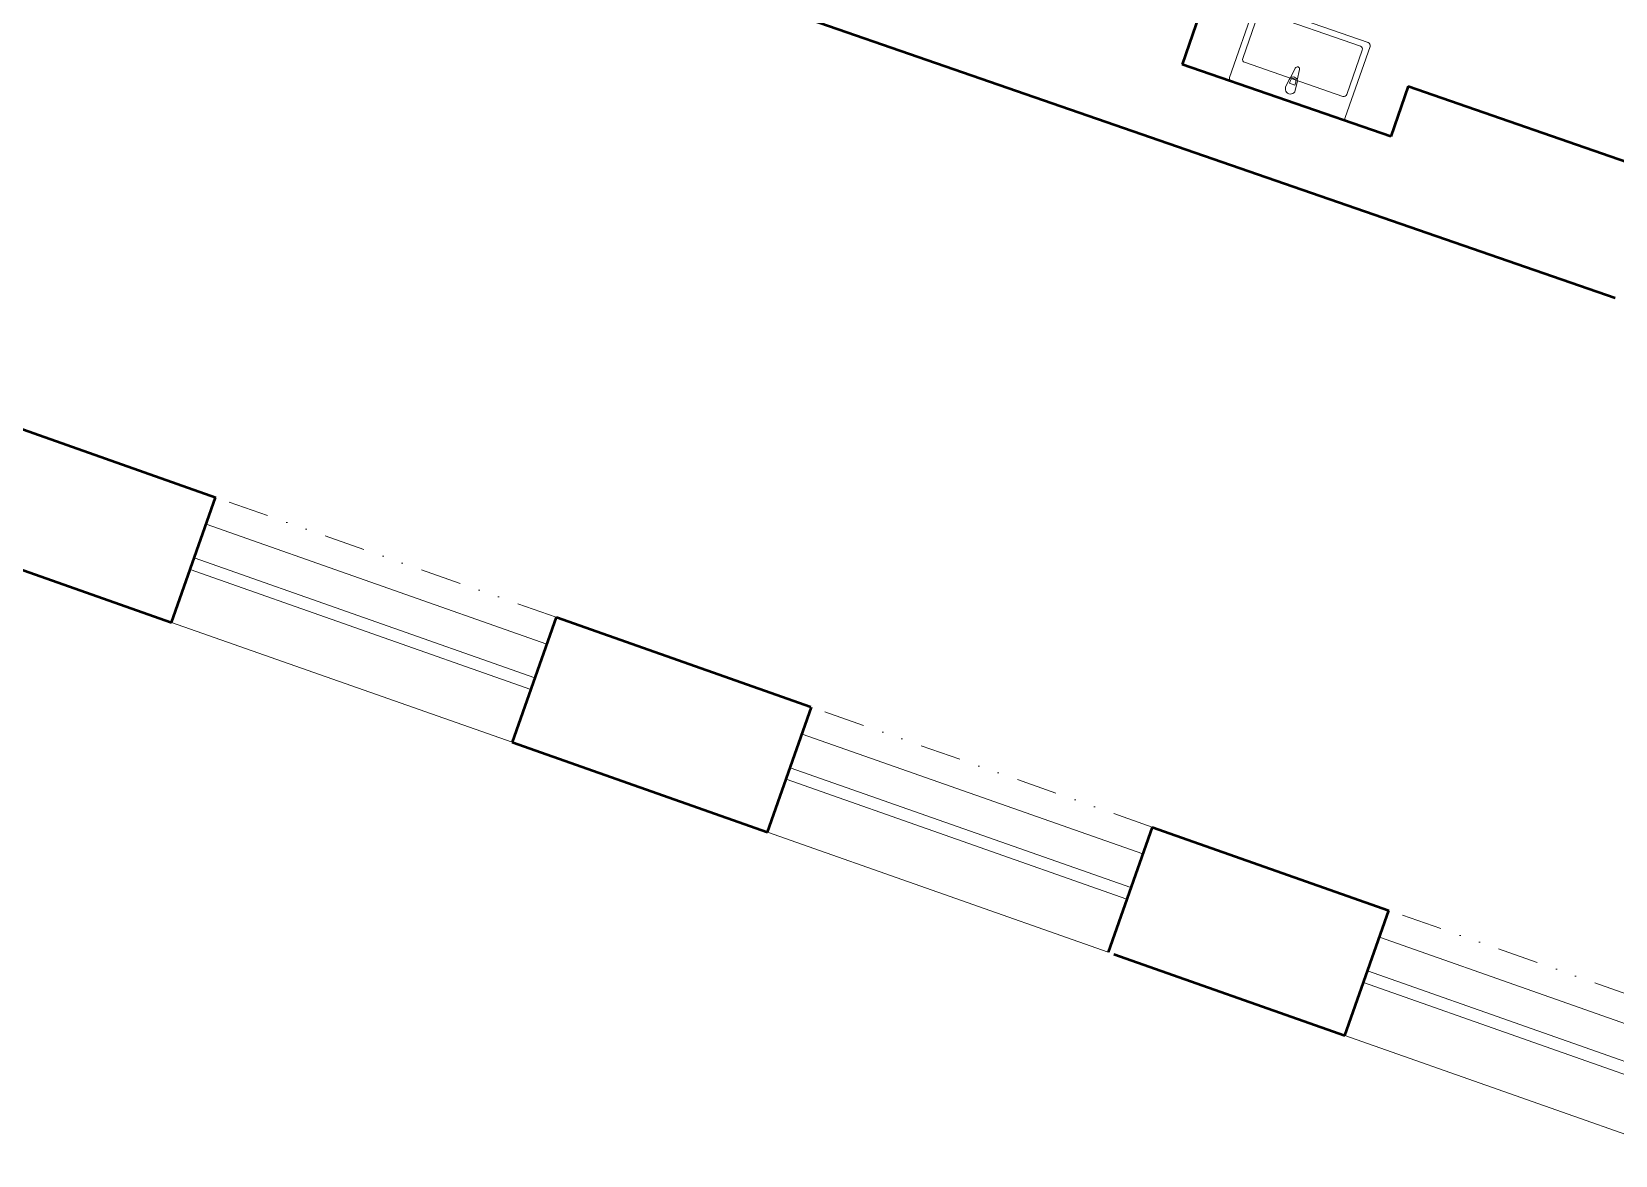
# Model space of a CAD drawing. Header units: millimetres. Extents: x 89194 to 559352, y -753138 to -204019.
# Drawn here: x 354705 to 362466, y -488946 to -483437 of the extents above; entities that cross this region are included whole.
import ezdxf

# ---------------------------------------------------------------- set-up
doc = ezdxf.new("R2010")
doc.units = ezdxf.units.MM
doc.header["$LTSCALE"] = 400
doc.linetypes.add('DIVIDE', pattern=[1.25, 0.5, -0.25, 0, -0.25, 0, -0.25])
for name, color, linetype, lineweight in [('RG_okna', 3, 'Continuous', 9), ('RG_zařízováky', 4, 'Continuous', 9), ('RG_zdivo stávající', 30, 'Continuous', 50), ('RG_čerch 2', 6, 'DIVIDE', 9)]:
    doc.layers.add(name, color=color, linetype=linetype, lineweight=lineweight)

# ---------------------------------------------------------------- blocks, each defined once
blk = doc.blocks.new('1800_2030_1050')
at = {"layer": 'RG_okna'}
for points in [[(118088.1, 2964.2), (119858.1, 2964.2)], [(118088.1, 2689.2), (119858.1, 2689.2)], [(118088.1, 2629.2), (119858.1, 2629.2)], [(118088.1, 2454.2), (119858.1, 2454.2)]]:
    blk.add_lwpolyline(points, dxfattribs=at)
at = {"layer": 'RG_zdivo stávající'}
for points in [[(118088.1, 2314.2), (118088.1, 2964.2)], [(119858.1, 2964.2), (119858.1, 2314.2)]]:
    blk.add_lwpolyline(points, dxfattribs=at)
at = {"layer": 'RG_čerch 2'}
blk.add_lwpolyline([(118088.1, 2314.2), (119858.1, 2314.2)], dxfattribs=at)
blk = doc.blocks.new('umyv_16')
at = {"layer": 'RG_zařízováky', "linetype": 'Continuous', "lineweight": 20}
for p, q in [((303631.8, -112272.4), (303631.8, -112842.4)), ((304016.8, -112257.4), (303646.8, -112257.4)), ((303986.8, -112287.4), (303756.8, -112287.4)), ((304031.8, -112842.4), (304031.8, -112272.4)), ((303741.8, -112302.4), (303741.8, -112812.4)), ((304001.8, -112812.4), (304001.8, -112302.4)), ((303691.8, -112532.4), (303733.7, -112536.4)), ((303733.7, -112578.4), (303691.8, -112582.4)), ((303731.6, -112543.8), (303716.7, -112543.8)), ((303716.7, -112543.8), (303716.7, -112571)), ((303716.7, -112571), (303731.6, -112571)), ((303743.2, -112539.6), (303796.2, -112546.3)), ((303796.2, -112568.5), (303743.2, -112575.1)), ((303756.8, -112827.4), (303986.8, -112827.4)), ((303646.8, -112857.4), (304016.8, -112857.4))]:
    blk.add_line(p, q, dxfattribs=at)
at = {"layer": 'RG_zařízováky', "linetype": 'Continuous', "lineweight": 20, "extrusion": (0, 0, -1)}
for centre, major_axis, start_param, end_param in [((303646.8, -112272.4), (10.6, 10.6), 3.926991, 5.497787), ((303756.8, -112302.4), (10.6, 10.6), 3.926991, 5.497787), ((303986.8, -112302.4), (-10.6, 10.6), 0.785398, 2.356194), ((304016.8, -112272.4), (-10.6, 10.6), 0.785398, 2.356194), ((303691.8, -112557.4), (17.7, 17.7), 2.356194, 5.497787), ((303731.6, -112557.4), (-9.62, 9.62), 0.785398, 3.926991), ((303731.8, -112557.4), (-14.9, 14.9), 0.875625, 1.35736), ((303731.8, -112557.4), (-14.9, 14.9), 3.355029, 3.836764), ((303731.8, -112557.4), (-14.9, 14.9), 1.35736, 3.355029), ((303794.8, -112557.4), (-7.91, 7.91), 0.909996, 3.802393), ((303646.8, -112842.4), (-10.6, 10.6), 3.926991, 5.497787), ((303756.8, -112812.4), (-10.6, 10.6), 3.926991, 5.497787), ((303986.8, -112812.4), (10.6, 10.6), 0.785398, 2.356194), ((304016.8, -112842.4), (10.6, 10.6), 0.785398, 2.356194)]:
    blk.add_ellipse(centre, major_axis=major_axis, ratio=1, start_param=start_param, end_param=end_param, dxfattribs=at)

msp = doc.modelspace()

# ---------------------------------------------------------------- linework, layer by layer
at = {"layer": 'RG_zdivo stávající'}
for p, q in [((360428.2, -483350.9), (360342.8, -483597.7)), ((361365.5, -483951.8), (360342.8, -483597.7)), ((361450.9, -483705), (361365.5, -483951.8)), ((361450.9, -483705), (363013.9, -484246.1)), ((354446.2, -485311.7), (355606.4, -485720.2)), ((354230.3, -485924.7), (355390.4, -486333.3)), ((357275.9, -486308.2), (358523.6, -486747.7)), ((357059.9, -486921.3), (358311, -487361.9)), ((360196.4, -487336.8), (361356.5, -487745.4)), ((360008.7, -487959.8), (361140.6, -488358.5))]:
    msp.add_line(p, q, dxfattribs=at)
msp.add_lwpolyline([(362465.7, -484744.2), (355151.7, -482211.8)], dxfattribs=at)

# ---------------------------------------------------------------- block references
at = {"layer": 'RG_okna', "rotation": 160.5983101602075}
for p in [(469426.8, -523353), (472347.3, -524381.6), (475177, -525378.2)]:
    msp.add_blockref('1800_2030_1050', p, dxfattribs=at)
at = {"layer": 'RG_zařízováky', "rotation": 70.90158842888194}
msp.add_blockref('umyv_16', (155146.3, -733866.1), dxfattribs=at)

doc.saveas('drawing.dxf')
